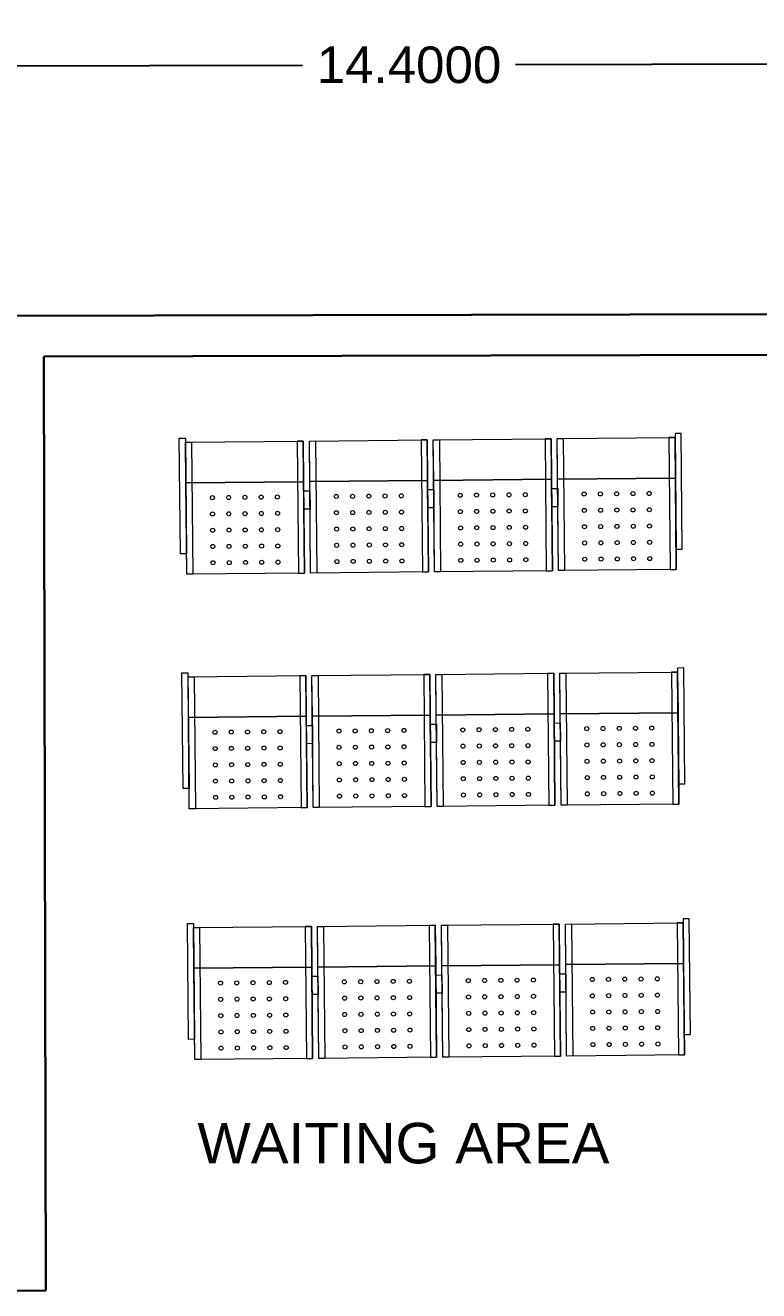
# Model space of a CAD drawing. Header units: metres. Extents: x 141303 to 146299, y 125960 to 127091.
# Drawn here: x 146013.02 to 146016.63, y 126136.93 to 126143.16 of the extents above; entities that cross this region are included whole.
import ezdxf

# ---------------------------------------------------------------- set-up
doc = ezdxf.new("R2010")
doc.units = ezdxf.units.M
doc.header["$MEASUREMENT"] = 0
doc.layers.add('DIMENSION', color=50, linetype='Continuous')
doc.layers.add('FURNITURE', color=6, linetype='Continuous')
doc.layers.add('LETTERING', color=50, linetype='Continuous', lineweight=30)
doc.layers.add('NVMI_WALL', color=7, linetype='Continuous', lineweight=30)
doc.layers.get('0').off()
doc.styles.get("Standard").update_dxf_attribs({"font": 'arial.ttf'})
doc.dimstyles.get("Standard").update_dxf_attribs({"dimtxt": 0.18, "dimasz": 0.18, "dimexe": 0.18, "dimexo": 0.0625, "dimgap": 0.09, "dimtad": 0, "dimtih": 1, "dimtoh": 1, "dimdec": 4, "dimzin": 0, "dimdsep": 46, "dimtxsty": 'Standard', "dimcen": 0.09, "dimadec": 0, "dimazin": 0, "dimtfac": 1, "dimtdec": 4, "dimtofl": 0, "dimtmove": 0, "dimatfit": 3, "dimfxl": 1, "dimtolj": 1, "dimtzin": 0, "dimarcsym": 0})

# ---------------------------------------------------------------- blocks, each defined once
blk = doc.blocks.new('C05 _MOB-EQUIP URGENCIAS Y TOCOCIRUGÍA$0$006_URGENCIAS & TOCOCIRUGÍA$0$sala espera urgencias')
at = {"lineweight": 0}
for p, q in [((261.5715, -7.3103), (260.9915, -7.3103)), ((262.1815, -7.3103), (261.6015, -7.3103)), ((262.7915, -7.3103), (262.2115, -7.3103)), ((263.4015, -7.3103), (262.8215, -7.3103))]:
    blk.add_line(p, q, dxfattribs=at)
for points in [[(260.9915, -6.8603), (261.5715, -6.8603), (261.5715, -7.3103), (260.9915, -7.3103)], [(261.0215, -6.8603), (260.9915, -6.8603), (260.9915, -7.5103), (261.0215, -7.5103)], [(261.5415, -6.8603), (261.5715, -6.8603), (261.5715, -7.5103), (261.5415, -7.5103)], [(261.6015, -6.8603), (262.1815, -6.8603), (262.1815, -7.3103), (261.6015, -7.3103)], [(261.6315, -6.8603), (261.6015, -6.8603), (261.6015, -7.5103), (261.6315, -7.5103)], [(262.1515, -6.8603), (262.1815, -6.8603), (262.1815, -7.5103), (262.1515, -7.5103)], [(262.2115, -6.8603), (262.7915, -6.8603), (262.7915, -7.3103), (262.2115, -7.3103)], [(262.2415, -6.8603), (262.2115, -6.8603), (262.2115, -7.5103), (262.2415, -7.5103)], [(262.7615, -6.8603), (262.7915, -6.8603), (262.7915, -7.5103), (262.7615, -7.5103)], [(262.8215, -6.8603), (263.4015, -6.8603), (263.4015, -7.3103), (262.8215, -7.3103)], [(262.8515, -6.8603), (262.8215, -6.8603), (262.8215, -7.5103), (262.8515, -7.5103)], [(263.3715, -6.8603), (263.4015, -6.8603), (263.4015, -7.5103), (263.3715, -7.5103)], [(260.9915, -6.9603), (260.9615, -6.9603), (260.9615, -7.5303), (260.9915, -7.5303)], [(263.4015, -6.9603), (263.4315, -6.9603), (263.4315, -7.5303), (263.4015, -7.5303)], [(261.5715, -7.1753), (261.6015, -7.1753), (261.6015, -7.2653), (261.5715, -7.2653)], [(262.1815, -7.1753), (262.2115, -7.1753), (262.2115, -7.2653), (262.1815, -7.2653)], [(262.7915, -7.1753), (262.8215, -7.1753), (262.8215, -7.2653), (262.7915, -7.2653)], [(260.9915, -7.3103), (261.5715, -7.3103), (261.5715, -7.5103), (260.9915, -7.5103)], [(261.6015, -7.3103), (262.1815, -7.3103), (262.1815, -7.5103), (261.6015, -7.5103)], [(262.2115, -7.3103), (262.7915, -7.3103), (262.7915, -7.5103), (262.2115, -7.5103)], [(262.8215, -7.3103), (263.4015, -7.3103), (263.4015, -7.5103), (262.8215, -7.5103)]]:
    blk.add_lwpolyline(points, close=True, dxfattribs=at)
for centre in [(261.1215, -6.9153), (261.2015, -6.9153), (261.2815, -6.9153), (261.3615, -6.9153), (261.4415, -6.9153), (261.7315, -6.9153), (261.8115, -6.9153), (261.8915, -6.9153), (261.9715, -6.9153), (262.0515, -6.9153), (262.3415, -6.9153), (262.4215, -6.9153), (262.5015, -6.9153), (262.5815, -6.9153), (262.6615, -6.9153), (262.9515, -6.9153), (263.0315, -6.9153), (263.1115, -6.9153), (263.1915, -6.9153), (263.2715, -6.9153), (261.1215, -6.9953), (261.2015, -6.9953), (261.2815, -6.9953), (261.3615, -6.9953), (261.4415, -6.9953), (261.7315, -6.9953), (261.8115, -6.9953), (261.8915, -6.9953), (261.9715, -6.9953), (262.0515, -6.9953), (262.3415, -6.9953), (262.4215, -6.9953), (262.5015, -6.9953), (262.5815, -6.9953), (262.6615, -6.9953), (262.9515, -6.9953), (263.0315, -6.9953), (263.1115, -6.9953), (263.1915, -6.9953), (263.2715, -6.9953), (261.1215, -7.0753), (261.2015, -7.0753), (261.2815, -7.0753), (261.3615, -7.0753), (261.4415, -7.0753), (261.7315, -7.0753), (261.8115, -7.0753), (261.8915, -7.0753), (261.9715, -7.0753), (262.0515, -7.0753), (262.3415, -7.0753), (262.4215, -7.0753), (262.5015, -7.0753), (262.5815, -7.0753), (262.6615, -7.0753), (262.9515, -7.0753), (263.0315, -7.0753), (263.1115, -7.0753), (263.1915, -7.0753), (263.2715, -7.0753), (261.1215, -7.1557), (261.2015, -7.1557), (261.2815, -7.1557), (261.3615, -7.1557), (261.4415, -7.1557), (261.7315, -7.1557), (261.8115, -7.1557), (261.8915, -7.1557), (261.9715, -7.1557), (262.0515, -7.1557), (262.3415, -7.1557), (262.4215, -7.1557), (262.5015, -7.1557), (262.5815, -7.1557), (262.6615, -7.1557), (262.9515, -7.1557), (263.0315, -7.1557), (263.1115, -7.1557), (263.1915, -7.1557), (263.2715, -7.1557), (261.1215, -7.236), (261.2015, -7.236), (261.2815, -7.236), (261.3615, -7.236), (261.4415, -7.236), (261.7315, -7.236), (261.8115, -7.236), (261.8915, -7.236), (261.9715, -7.236), (262.0515, -7.236), (262.3415, -7.236), (262.4215, -7.236), (262.5015, -7.236), (262.5815, -7.236), (262.6615, -7.236), (262.9515, -7.236), (263.0315, -7.236), (263.1115, -7.236), (263.1915, -7.236), (263.2715, -7.236)]:
    blk.add_circle(centre, 0.01, dxfattribs=at)
blk = doc.blocks.new('*D333')
at = {"layer": 'Defpoints', "color": 0, "transparency": 16777216}
for p in [(146007.7077, 126142.9499), (146022.1103, 126141.7501), (146007.7103, 126141.7189)]:
    blk.add_point(p, dxfattribs=at)
at = {"layer": 'DIMENSION', "color": 0, "lineweight": -2, "transparency": 16777216}
for p, q in [((146022.1102, 126141.8126), (146022.1073, 126143.1611)), ((146007.7102, 126141.7814), (146007.7073, 126143.1299)), ((146021.9277, 126142.9807), (146015.4324, 126142.9666)), ((146007.8877, 126142.9503), (146014.3829, 126142.9644))]:
    blk.add_line(p, q, dxfattribs=at)
at = {"layer": 'DIMENSION', "color": 0, "transparency": 16777216}
for points in [[(146007.8876, 126142.9803), (146007.8878, 126142.9203), (146007.7077, 126142.9499)], [(146021.9276, 126143.0107), (146021.9277, 126142.9507), (146022.1077, 126142.9811)]]:
    blk.add_solid(points, dxfattribs=at)
at = {"layer": 'DIMENSION', "color": 0, "transparency": 16777216, "insert": (146014.9077, 126142.9655), "char_height": 0.18, "attachment_point": 5}
blk.add_mtext('\\A1;14.4000', dxfattribs=at)

msp = doc.modelspace()

# ---------------------------------------------------------------- linework, layer by layer
at = {"layer": 'NVMI_WALL'}
for p, q in [((146007.71035, 126141.71894), (146022.11032, 126141.75009)), ((146007.71035, 126141.71894), (146022.11032, 126141.75009)), ((146013.11077, 126141.53062), (146017.31076, 126141.53971)), ((146013.12072, 126136.93063), (146013.11077, 126141.53062)), ((146012.92072, 126136.9302), (146013.12072, 126136.93063))]:
    msp.add_line(p, q, dxfattribs=at)

# ---------------------------------------------------------------- block references
at = {"layer": 'FURNITURE', "linetype": 'ByBlock', "lineweight": 0, "rotation": 180.5472344885501}
for p in [(146277.26861, 126136.11406), (146277.28142, 126134.95888), (146277.30861, 126133.72391)]:
    msp.add_blockref('C05 _MOB-EQUIP URGENCIAS Y TOCOCIRUGÍA$0$006_URGENCIAS & TOCOCIRUGÍA$0$sala espera urgencias', p, dxfattribs=at)

# ---------------------------------------------------------------- texts
at = {"layer": 'LETTERING', "insert": (146013.86633, 126137.75659), "char_height": 0.1994901, "attachment_point": 1}
msp.add_mtext_dynamic_manual_height_columns('WAITING AREA', width=2.5473424, gutter_width=0.99745, heights=[0], dxfattribs=at)

# ---------------------------------------------------------------- dimensions: what is measured, and where the dimension line sits
at = {"layer": 'DIMENSION'}
dim = msp.add_aligned_dim(p1=(146022.11032, 126141.75009), p2=(146007.71035, 126141.71894), distance=-1.23097, dimstyle='Standard', dxfattribs=at)
dim.commit()
dim.dimension.update_dxf_attribs({"geometry": '*D333', "text_midpoint": (146014.90767, 126142.96549)})

doc.saveas('drawing.dxf')
